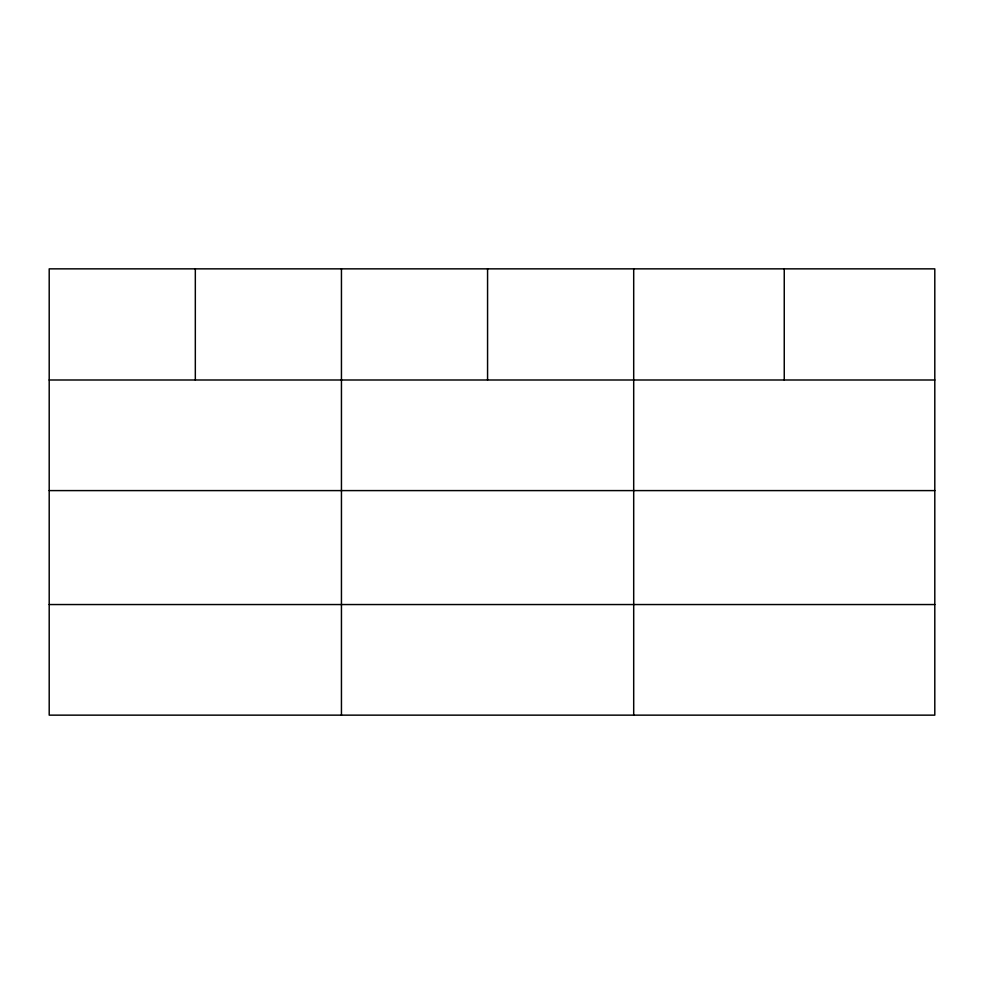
<?xml version="1.0" encoding="UTF-8"?>
<svg xmlns="http://www.w3.org/2000/svg" width="984" height="984" viewBox="0 0 984 984"><rect width="100%" height="100%" fill="white"/><g stroke="black" fill="none" stroke-linecap="round" stroke-linejoin="round"><path stroke-width="1.48" d="M934.8 490.598L934.8 268.853L49.2 268.853L49.2 715.147L934.8 715.147L934.8 490.598L49.2 490.598M49.2 379.996L934.8 379.996M49.2 604.545L934.8 604.545M784.248 268.853L784.248 379.996M633.696 268.853L633.696 715.147M487.572 268.853L487.572 379.996M341.448 268.853L341.448 715.147M195.324 268.853L195.324 379.996"/></g></svg>
